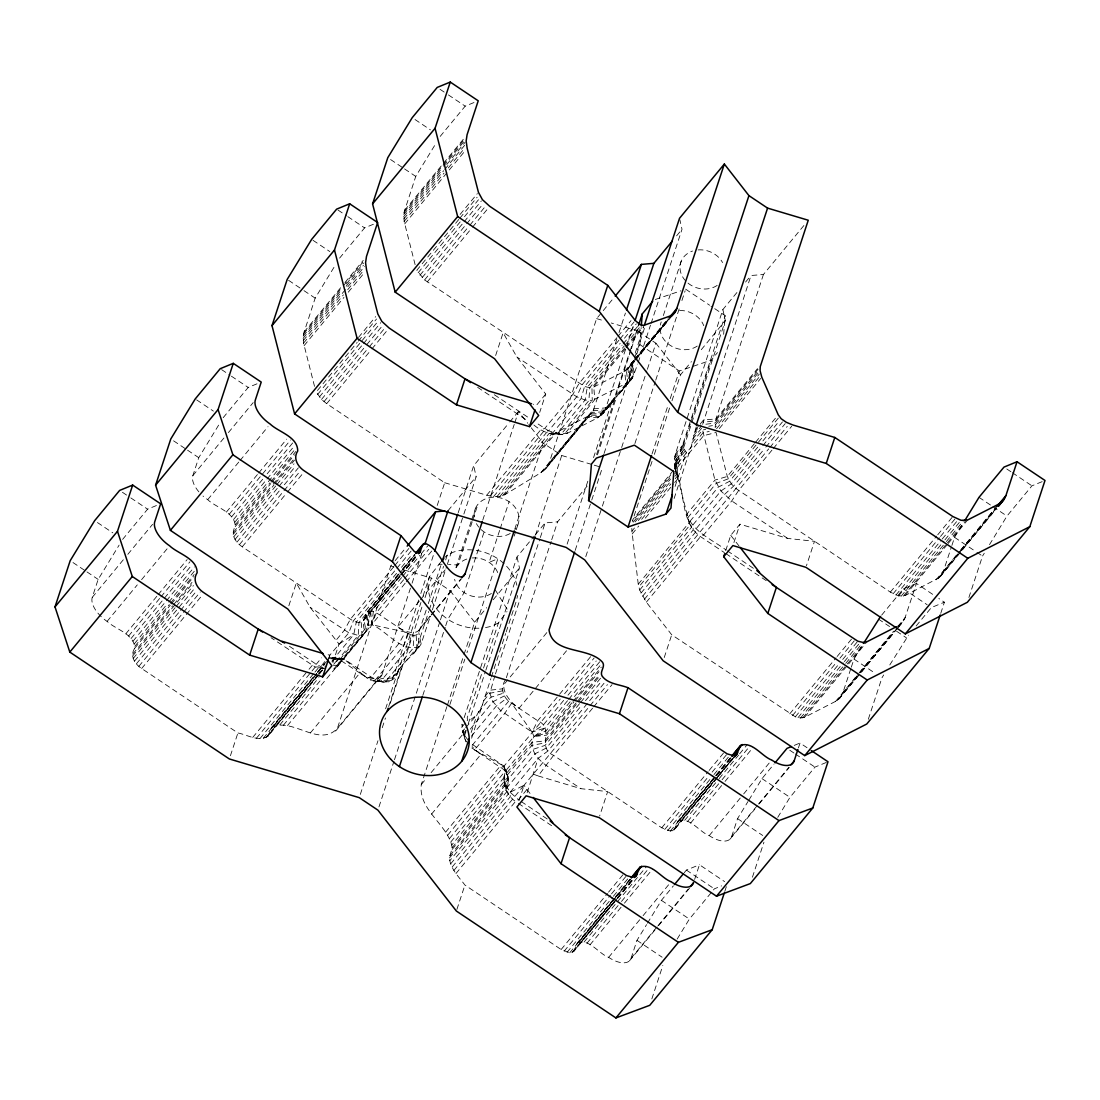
<?xml version="1.0" encoding="UTF-8"?>
<svg xmlns="http://www.w3.org/2000/svg" width="1100" height="1100" viewBox="0 0 1100 1100"><rect width="100%" height="100%" fill="white"/><g stroke="black" fill="none" stroke-linecap="round" stroke-linejoin="round"><path stroke-width="0.75" stroke-dasharray="5 3.75" d="M399.891 576.18L362.89 621.321L364.76 633.449L361.969 634.989L333.85 669.006L336.641 667.466L364.76 633.449L368.115 625.35L368.39 611.545L398.777 574.777M314.531 386.361L303.559 343.118L303.49 334.029L315.164 298.141L335.239 265.265M415.112 264.632L404.14 221.389L404.071 212.3L415.745 176.413L435.834 143.536M426.181 610.129L418.797 632.61L416.158 635.071L413.902 635.319L413.132 648.23L385.027 682.248L370.191 679.869L341.11 660.688C337.549 658.529 332.571 655.916 328.611 658.584M636.666 354.337L639.87 344.589L641.19 327.566M723.649 334.331L725.106 315.604L711.013 306.171M318.216 675.386L267.905 736.271C258.582 742.225 247.266 734.69 237.903 732.985L141.666 668.511C135.011 664.359 129.553 655.889 134.667 648.312C134.626 633.889 115.527 629.489 107.113 621.39A22.77 11.55 39.6 0 1 102.41 617.76M400.07 576.317L362.89 621.321C358.93 623.989 353.953 621.39 350.391 619.217L242.261 546.783C235.606 542.63 230.147 534.16 235.249 526.584C235.208 512.16 216.123 507.76 207.708 499.661A22.77 11.55 39.6 0 1 203.005 496.031M464.571 734.938L462.014 724.199L462.646 731.321L466.235 742.032L464.365 736.986L465.589 731.857M717.324 777.755L674.245 829.895L670.326 831.064L661.746 827.791L553.616 755.356C535.824 747.505 555.486 728.585 537.694 720.72L511.596 703.244C503.044 698.376 499.592 687.803 505.808 679.319M373.106 680.982C382.374 682.454 393.332 684.09 397.623 672.98L397.746 671.894C403.645 661.045 414.783 654.473 421.149 643.954L430.224 616.344M446.902 706.626L421.272 784.548C418.33 809.545 445.638 823.02 451.715 845.061C453.214 850.492 448.305 855.25 449.804 860.681C451.825 870.334 459.319 877.401 464.915 885.06L561.151 949.52L569.731 952.793L573.65 951.624L616.743 899.484M803.88 225.528L763.441 274.478L750.984 275.522L702.529 424.71L715.124 422.978L757.9 371.209M336.641 667.466L339.996 659.381L368.115 625.35L370.645 611.298L399.712 576.125M696.217 426.882L691.309 446.215L673.654 499.909M332.104 660.811L353.732 634.645L356.29 622.036L397.224 572.509M333.465 665.431L338.099 665.156L366.217 631.125L363.853 619.781L366.726 612.466C370.686 609.799 375.664 612.398 379.225 614.57L405.322 632.046L411.221 634.865L408.664 647.474L380.545 681.491L371.181 677.077L343.599 658.735L332.53 657.415L330.385 660.027M675.084 486.434L686.317 452.265L683.293 447.989L683.664 444.001L711.232 360.154L717.503 352.564M440.894 561.935L429.413 576.73L428.051 582.505A45.526 38.486 18.2 0 0 479.889 628.183M516.945 598.428L517.619 595.526M471.625 738.21L490.834 678.645M328.886 658.158L329.821 655.16L348.837 632.775L353.361 620.923L395.849 569.511M527.134 792.729L538.23 758.244L548.322 750.681L605.413 681.601M101.324 616.77A22.77 11.55 39.6 0 1 92.262 597.341L98.161 579.411L119.116 545.119M198.894 491.865A22.77 11.55 39.6 0 1 192.857 475.612L198.756 457.683L219.697 423.39M230.423 755.727L237.903 732.985M288.846 605.756L296.326 583L310.062 607.241L339.02 644.023L332.901 662.626M267.905 736.271L271.934 727.183L313.363 677.05M328.804 658.254L329.821 655.16L324.72 653.991M271.934 727.183C292.71 717.227 319.357 747.918 337.384 728.338L390.761 565.991L394.034 562.031M437.223 505.464L444.703 482.721L326.686 403.659L321.53 399.41L316.209 391.999L357.143 342.457M375.788 681.436L378.043 681.189L380.683 678.727L411.551 584.815M412.087 583.192L421.699 553.974M495.646 355.493L503.126 332.736L516.862 356.978L545.724 394.089L539.688 412.418M418.66 600.023L393.03 677.985L391.572 680.295L379.706 680.268M420.805 593.533L433.62 554.551M385.605 708.812L397.746 671.894M397.623 672.98L420.929 602.511M423.046 596.062L429.413 576.73M388.685 706.558L402.394 664.881M360.319 794.406L377.974 740.74M382.25 727.719L385.454 717.97M390.266 703.326L422.345 605.756M425.026 597.616L431.434 578.105L402.146 569.388M428.312 603.639L441.127 564.671M458.205 512.724L473.688 465.644L508.668 423.308M413.641 653.592L416.034 650.155L428.739 611.49M429.275 609.881L443.575 566.376M445.692 559.928L447.288 555.101L453.035 552.269A45.526 38.486 18.2 0 1 504.336 563.956M432.369 609.854L446.779 566.005M447.315 564.382L463.334 515.666M463.87 514.044L476.149 476.685L473.688 465.644M471.144 521.428L455.386 569.319A22.77 19.236 18.2 0 1 470.869 558.099M471.666 519.832L475.337 508.654M472.161 521.868L457.985 564.974L448.456 564.575M472.684 520.273L477.936 504.309M378.964 806.891L393.938 761.351M394.474 759.729L439.918 621.5M440.454 619.864L450.079 590.604L431.434 578.105M422.826 695.351L445.184 627.357M445.72 625.735L447.851 619.259L464.145 592.584L484.082 531.919M482.735 520.176L514.236 424.394M514.773 422.771L518.499 411.4L527.725 423.252M499.634 530.42L489.129 562.348L497.832 558.773L466.95 652.685M500.156 528.825L509.08 501.683M447.439 704.99L463.444 656.288M463.98 654.665L474.65 622.201L486.681 607.654M449.928 704.481L464.819 659.161M514.745 529.196L543.084 443.011L528.743 424.572M514.154 536.126L515.721 531.341M516.244 529.746L517.825 524.947M464.159 717.695L517.014 556.916L534.311 535.975M444.703 482.721L486.709 495.22L493.611 496.567L499.936 496.416L504.735 494.78L540.829 472.752L546.081 468.366L549.12 463.059L596.612 318.629L614.102 297.454M481.442 674.493L467.143 717.997L467.748 719.95L461.697 727.279L464.365 736.986M483.56 668.058L498.396 622.944L506.976 611.572M468.229 723.814L485.306 671.866M485.842 670.244L519.475 567.957L517.014 556.916M535.521 535.178L561.729 455.496L543.084 443.011M471.171 732.476L476.974 714.835L482.707 704.495M491.37 677.036L505.67 633.531M506.206 631.923L516.271 601.315M494.931 675.551L489.816 693.248L492.951 701.69L500.349 710.311L532.084 732.146L534.05 736.505C527.615 747.876 537.639 759.495 546.604 765.696L580.91 788.686L607.681 791.574L599.665 815.952M495.467 673.929L539.784 539.138M540.32 537.515L545.132 522.899L557.59 521.84L587.098 486.131M616.88 339.048L593.216 410.658L544.569 469.934M619.011 332.558L625.419 313.074M506.344 677.696L551.183 541.324M551.719 539.701L557.59 521.84M625.584 349.401L604.45 411.868L597.864 417.739L566.679 433.62C555.17 436.81 542.726 432.589 533.844 424.971M626.12 347.779L634.136 323.414M593.546 457.627L611.737 402.311L632.569 377.85L637.684 364.086M591.14 413.848L603.13 413.641L613.332 401.129L629.53 352.646M630.053 351.038L638.536 325.229M567.132 544.129L588.555 478.981M596.585 454.534L630.864 350.281M631.4 348.659L637.285 330.743L611.256 322.988M597.479 454.836L616.743 396.261L631.235 379.624L629.241 367.73L633.119 359.466M635.25 352.976L643.789 327.002M621.651 391.215L626.175 383.886L634.123 359.7M634.659 358.091L644.724 327.456M604.079 453.461L634.535 360.841M456.899 909.425L464.915 885.06M575.176 550.413L591.195 501.696M591.731 500.074L602.401 467.61M638.22 362.464L650.499 325.119M651.035 323.496L682 229.309L679.896 219.849M567.545 700.7L544.94 728.049L534.05 736.505L505.931 770.536C501.105 781.138 505.973 795.053 515.501 801.474L518.485 799.727L526.955 789.47L524.04 785.263L588.926 707.039M663.341 315.562L681.189 261.278M585.777 556.627L601.837 507.76M602.374 506.124L621.115 449.116M621.651 447.48L646.827 370.92M647.364 369.284L655.93 343.228L637.285 330.743M634.906 443.547L655.201 381.796M655.737 380.174L679.786 307.051M681.918 300.561L685.121 290.812M518.952 800.773L524.04 785.263L510.125 792.275L510.207 796.799L452.045 867.185M652.066 453.874L668.099 405.13M670.23 398.626L679.319 371.002L711.232 360.154M634.081 516.024L652.231 460.845M654.362 454.355L669.831 407.289M671.976 400.799L680.515 374.825L691.433 361.598M736.918 292.531L722.865 309.554L675.345 454.066L674.3 461.326L675.469 469.728C685.561 490.408 679.649 521.84 700.507 536.621L724.391 552.612M674.877 468.339L690.91 419.595M691.446 417.973L725.106 315.604M722.865 309.554L725.326 320.595L677.311 466.991L677.38 476.08L689.191 522.582L638.248 584.224L639.678 590.026L646.346 602.168L671.715 634.796L795.327 716.801L800.511 718.011L804.54 717.31L837.141 700.562L860.475 673.269M763.441 274.478L715.949 418.908L715.151 427.529L759.303 374.096M664.235 657.539L671.715 634.796M573.65 951.624L577.486 942.769L614.116 898.439M725.711 550.605L730.744 535.329L739.942 524.191L787.71 538.423L814.481 541.31L806.465 565.689M733.92 542.52L739.942 524.191M577.486 942.769C589.325 938.314 598.757 953.782 608.63 957.357A22.77 11.55 39.6 0 0 631.07 958.293L636.969 940.362L646.566 924.646M674.245 829.895L678.081 821.04L714.711 776.724M651.832 998.938L662.832 965.47M694.623 879.423L699.449 864.751L724.611 881.609M678.081 821.04C689.906 816.599 699.352 832.054 709.225 835.629A22.77 11.55 39.6 0 0 731.665 836.564L737.55 818.634L748.027 801.487M724.79 891.454L726.357 886.669M752.428 877.209L763.95 842.146M798.421 747.918L800.03 743.023L807.029 747.711M840.015 698.033L842.806 693.014L850.781 668.773M851.317 667.164L853.971 659.079L862.702 644.793M868.312 719.249L881.939 677.82L883.685 674.96M899.003 626.381L904.558 619.231L916.451 583.467L933.226 594.715M674.671 482.556L677.93 478.61L675.469 469.728L703.574 435.696L716.045 432.479L727.306 476.465L731.294 483.835L735.941 488.496L890.34 592.13L898.604 595.911L905.135 595.581L939.263 577.651L943.401 571.285L951.376 547.044M951.899 545.435L954.553 537.35L963.284 523.064M940.747 613.36L944.405 602.209L938.822 598.455M968.894 597.52L982.52 556.091L984.266 553.231M408.293 633.751L403.769 645.604L375.65 679.635L370.191 679.869M508.777 701.058L470.663 747.189L499.579 766.851C510.235 771.925 508.283 782.554 506.949 791.519L449.804 860.681M647.446 923.216L661.402 900.35L673.365 885.885M748.907 800.058L761.997 778.621L773.946 764.156M677.16 939.084L689.37 919.077L714.367 888.841L721.614 885.871M777.741 817.355L789.965 797.349L814.949 767.112L827.997 761.764M889.79 664.95L908.545 635.168M989.505 544.651L1006.968 516.065L1031.951 485.829L1045 480.48M324.761 661.623L320.719 666.806L315.26 667.04L271.026 637.697M339.597 258.115L364.595 227.879L377.644 222.53M440.192 136.4L465.19 106.15L475.324 101.984M122.609 539.399L147.593 509.163L157.74 504.996M223.19 417.67L248.188 387.434L258.335 383.268M304.012 332.062L340.629 287.746M344.946 282.535L363.248 260.37M404.594 210.334L442.296 164.711M443.382 163.405L464.915 137.335M303.49 334.029L342.265 287.1M343.351 285.794L362.739 262.336M404.071 212.3L464.406 139.301M303.188 336.132L341.962 289.204M346.266 283.993L363.509 263.134M403.769 214.404L442.558 167.475M443.63 166.169L465.176 140.099M303.091 338.346L341.866 291.418M346.184 286.206L363.413 265.347M403.686 216.631L442.461 169.703M446.765 164.478L465.08 142.326M303.215 340.684L364.623 266.379M403.81 218.955L443.658 170.72M444.744 169.428L465.204 144.65M92.262 597.341L123.502 559.543M127.82 554.331L152.584 524.342M192.857 475.612L224.097 437.814M228.401 432.603L253.179 402.614M303.559 343.118L343.406 294.882M347.724 289.671L363.88 270.119M404.14 221.389L444.001 173.154M448.305 167.942L464.461 148.39M304.109 345.634L343.956 297.413M348.274 292.188L364.43 272.635M404.69 223.905L465.011 150.906M107.113 621.39L137.28 584.884M141.584 579.673L167.434 548.391M207.708 499.661L238.934 461.862M240.02 460.556L268.029 426.663M358.449 337.466L375.691 316.607M460.116 214.445L477.359 193.586M358.229 341.151L376.53 319M458.81 219.436L416.804 270.27L424.586 279.936L584.567 386.499L589.751 387.709L593.78 387.007L626.381 370.274L634.659 361.034M459.896 218.13L477.125 197.271M317.556 394.487L377.877 321.489M418.151 272.759L460.158 221.925M464.475 216.7L478.473 199.76M319.357 396.99L362.436 344.85M363.522 343.544L380.751 322.685M419.939 275.261L463.031 223.121M464.104 221.815L481.346 200.956M125.757 633.875L156.998 596.076M158.07 594.77L187.151 559.57M226.339 512.146L257.579 474.348M258.665 473.041L286.674 439.147M321.53 399.41L365.695 345.964M366.768 344.657L381.851 326.411M422.111 277.681L482.446 204.683M128.576 636.061L159.816 598.249M160.889 596.942L189.97 561.756M229.157 514.332L290.565 440.027M324.005 401.651L368.17 348.205M369.243 346.913L385.399 327.36M424.586 279.936L468.751 226.49M469.837 225.184L485.994 205.631M131.037 638.55L163.364 599.445M164.436 598.139L191.373 565.551M231.633 516.821L262.873 479.022M267.176 473.811L293.026 442.53M326.686 403.659L370.851 350.212M371.924 348.906L388.08 329.354M427.268 281.93L471.433 228.484M472.519 227.178L487.589 208.931M133.004 641.204L165.316 602.099M166.389 600.793L194.397 566.913M233.585 519.475L265.897 480.37M266.984 479.078L293.906 446.476M134.31 643.83L167.695 603.419M168.767 602.126L195.704 569.539M234.891 522.115L295.212 449.103M134.874 646.25L169.345 604.546M170.417 603.24L194.123 574.558M235.455 524.535L269.926 482.817M271.012 481.511L295.79 451.522M134.667 648.312L170.211 605.289M171.284 603.982L193.903 576.606M235.249 526.584L270.793 483.56M271.879 482.254L294.498 454.877M132.756 654.087L172.618 605.852M173.69 604.546L192.005 582.381M233.351 532.359L272.126 485.43M273.212 484.124L294.759 458.054M132.55 656.136L192.871 583.138M233.145 534.408L274.079 484.866M275.151 483.56L294.539 460.103M133.127 658.556L175.134 607.709M176.206 606.416L193.449 585.558M233.709 536.827L275.715 485.994M276.801 484.688L294.03 463.829M134.434 661.183L194.755 588.184M235.015 539.454L278.107 487.314M279.18 486.007L295.336 466.455M136.386 663.836L179.465 611.696M180.551 610.39L196.708 590.837M236.968 542.107L280.06 489.967M284.364 484.756L298.375 467.803M138.847 666.339L200.255 592.034M239.442 544.61L299.764 471.611M141.666 668.511L201.988 595.513M242.261 546.783L286.426 493.336M287.499 492.03L303.655 472.478M395.134 560.711L406.065 547.47M509.754 421.987L518.499 411.4M252.739 737.399L307.945 670.587M309.031 669.268L312.276 665.349L316.25 664.249L321.544 657.841M393.69 566.816L350.391 619.217L344.369 630.217L335.899 640.461M394.776 565.51L408.856 548.474M256.424 738.237L310.901 672.32M311.988 671L315.26 667.04L323.111 668.36L318.794 673.585M396.935 568.191L411.098 551.059M448.03 510.703L476.149 476.685M260.012 738.54L313.871 673.379M314.944 672.072L318.175 668.154L325.614 668.663M401.527 567.298L412.294 554.263M545.724 394.089L536.511 405.226L533.225 404.25M676.596 235.854L682 229.309M317.721 671.784L324.252 663.864M398.337 574.214L366.726 612.466L368.115 625.35L371.717 624.717L405.322 632.046L399.3 643.046L371.181 677.077L367.207 678.178L343.599 658.735L335.211 657.869L331.952 661.815M402.71 568.934L414.7 554.414M270.861 728.832L316.731 673.337M317.817 672.018L326.549 661.444M398.516 574.365L365.764 614.006L368.115 625.35M402.889 569.071L414.893 554.538M263.271 738.306L316.511 673.874M317.597 672.554L320.856 668.607M399.176 573.842L358.971 622.49L358.201 635.401L334.414 664.18M400.263 572.523L415.47 554.111M273.873 725.931L324.857 664.221M403.109 569.539L415.044 555.087M265.952 737.523L317.721 674.891M400.043 575.273L361.226 622.243L361.969 634.989L358.201 635.401L348.837 632.775L310.062 607.241M401.115 573.966L416.212 555.692M276.567 725.148L317.46 675.648M318.546 674.355L321.778 670.45M400.785 574.819L416.928 555.28M268.964 734.621L318.106 675.152M319.192 673.832L325.751 665.899M400.978 574.86L417.368 555.033M319.303 674.066L323.689 668.759M401.17 574.998L417.574 555.143M279.812 724.914L318.918 677.586M401.569 577.569L373.326 611.751L371.717 624.717L287.086 726.055M402.655 576.249L420.035 555.225M421.121 553.905L427.639 546.026M283.401 725.216L321.722 678.851M333.754 664.276L338.14 658.982L343.599 658.735L330.729 659.931M403.618 579.741L376.255 612.865L371.717 624.717C386.678 630.369 401.596 653.661 419.691 646.277L417.821 634.15M404.717 578.421L428.794 549.271M405.158 583.192L371.717 624.717L370.645 611.298M406.23 581.886L432.163 550.495M486.709 495.22L540.87 429.674L544.706 428.491L572.825 394.474L578.985 383.556L616.894 337.673M617.98 336.366L630.987 320.636M490.174 496.072L543.661 431.351L548.598 430.815L560.78 434.61L588.885 400.592L589.751 387.709L624.223 346.005M618.888 340.312L581.776 385.22L576.716 396.797L548.598 430.815L536.319 422.868M619.974 338.993L634.164 321.819M493.611 496.567L546.452 432.63L552.86 432.768L580.979 398.75L584.567 386.499L620.152 343.447M624.47 338.222L636.322 323.868M496.911 496.678L549.148 433.469L556.971 434.046L585.09 400.029L587.263 387.337L622.091 345.194M623.178 343.887L638.413 325.449M499.936 496.416L551.636 433.84L564.135 434.445L592.254 400.428L627.894 382.58L626.381 370.274L633.957 361.103M625.309 344.699L639.306 327.745M502.576 495.77L553.85 433.73L589.806 415.209L601.562 415.223L613.332 401.129M624.676 347.999L591.951 387.599L592.254 400.428L585.09 400.029L576.716 396.797L516.862 356.978M625.776 346.679L642.139 326.879M504.735 494.78L555.665 433.139L566.679 433.62L594.798 399.603L593.78 387.007L625.212 348.975M626.299 347.669L643.638 326.673M310.337 732.985L359.755 673.173A22.77 11.55 39.6 0 0 382.195 674.107L337.384 728.338M419.348 601.054L397.87 627.055A22.77 11.55 39.6 0 0 420.31 627.99L430.141 616.082M420.434 599.748L445.143 569.855M540.829 472.752L586.561 417.395L597.864 417.739L614.24 399.286M633.38 360.731L624.676 371.277L625.969 383.721L597.864 417.739M634.48 359.411L668.236 318.56M549.12 463.059L593.945 408.829L606.375 407.853L614.68 397.801M634.232 360.058L632.046 362.711L634.48 373.835L626.175 383.886M635.332 358.737L668.126 319.055M542.809 471.405L588.28 416.391L599.789 416.611M638.289 355.864L668.594 319.179M548.364 464.915L593.216 410.658L605.55 409.915L613.993 399.685M633.504 361.886L631.317 364.54L633.669 375.884L625.212 386.114M637.89 356.592L668.511 319.536M634.37 361.268L627.908 369.091L629.681 381.205M635.456 359.961L668.827 319.564M546.081 468.366L592.268 412.335L604.45 411.868M635.676 359.947L670.01 318.409M431.241 614.763L460.749 579.04M335.61 731.101L380.586 676.679M418.688 630.548L430.471 616.303M431.544 615.01L461.519 578.724M619.107 393.993L632.569 377.85L630.382 366.217M401.046 667.013L388.781 681.835L378.043 681.189M404.649 662.64L416.9 647.817L416.158 635.071M398.159 671.784L393.03 677.985L380.683 678.727M416.034 650.155L421.149 643.954L418.797 632.61M535.398 534.669L545.132 522.899M745.58 282.067L750.984 275.522M493.24 599.706L519.475 567.957M701.277 349.69L725.326 320.595M683.664 444.001L675.345 454.066L677.834 465.025L674.561 468.999M695.159 430.1L699.311 425.067M700.342 423.816L703.464 420.049L715.949 418.908L757.487 368.638M683.21 446.05L674.768 456.28L677.311 466.991L675.125 469.645M694.43 432.479L700.769 424.806M683.293 447.989L674.41 458.728L677.009 469.095L674.877 471.68M693.646 435.449L701.539 425.906M683.884 449.721L674.3 461.326L676.926 471.322L674.781 473.908M692.835 438.9L702.419 427.295M685.025 451.248L674.451 464.049L677.05 473.646L674.891 476.259M691.982 442.819L702.57 430.018L705.705 429.399M485.018 696.369L490.132 690.168L502.686 688.82M673.461 470.319L633.023 519.269L632.473 521.263L670.752 474.939M483.766 700.576L489.816 693.248L502.48 690.869M758.079 369.256L715.426 420.874L702.886 422.263M633.16 522.156L670.601 476.864M635.085 521.936L670.491 479.105M757.941 373.271L715.027 425.191L708.73 426.25M464.695 728.846L462.646 731.321L464.929 739.406M465.712 727.622L476.974 714.835M478.514 712.126L490.765 697.304L503.044 693.289M638.275 520.561L670.587 481.47M421.272 784.548L426.745 777.934M431.118 772.64L466.098 730.317A22.77 11.55 39.6 0 0 466.235 736.367M546.837 632.596L504.212 684.186A22.77 11.55 39.6 0 0 519.049 708.235L567.394 649.729M638.248 584.224L631.923 531.094L635.168 527.161M641.658 519.31L670.89 483.945M675.221 478.706L677.38 476.08L674.836 466.881L702.955 432.864L709.225 431.406M716.581 428.656L758.794 377.575M470.25 729.176L492.951 701.69L504.35 695.915M632.197 533.954L638.729 526.048M645.26 518.141L673.571 483.876M719.317 428.533L760.691 378.455M471.35 736.23L496.224 706.131L506.303 698.569M431.516 814.165L480.934 754.352A22.77 11.55 39.6 0 1 472.134 746.57M754.394 443.671L727.306 476.465L714.945 480.081L686.826 514.112L690.044 524.961L638.77 587.001M755.48 442.351L777.164 416.13M778.332 418.124L728.159 478.844L716.128 483.409L688.009 517.426C695.475 533.17 712.855 540.127 726.014 549.945M639.678 590.026L691.391 527.45L690.071 521.221L718.176 487.204L729.506 481.332L758.588 446.132M762.891 440.921L779.048 421.369M640.942 593.175L693.179 529.952L692.808 525.044L720.912 491.026L731.294 483.835L761.764 446.957M762.85 445.638L782.444 421.933M445.569 832.219L499.579 766.851L503.979 766.178L560.216 699.05M590.631 656.659L537.694 720.72L532.084 732.146L511.596 703.244L504.584 713.584L476.479 747.601L473.481 749.361L503.979 766.178L508.131 776.806L451.715 845.061M642.524 596.31L695.351 532.373L696.121 528.743L724.226 494.711L733.466 486.255L764.734 448.415M765.82 447.109L785.221 423.61M447.672 835.258L503.979 766.178L472.23 744.329M564.602 693.756L594.151 657.993M644.339 599.349L768.694 448.869M769.78 447.549L787.242 426.415M449.474 838.558L504.873 771.526L503.979 766.178L506.825 774.18L450.849 841.912M563.626 700.425L542.987 725.395L532.084 732.146L544.94 728.049M567.971 695.173L596.214 660.99M646.346 602.168L700.507 536.621L703.629 534.957L731.747 500.926L738.622 490.504L772.2 449.859M773.286 448.553L791.697 426.264M568.618 699.394L599.83 661.623M570.116 701.8L546.246 730.675L534.05 736.505L546.604 735.157L573.898 702.116M574.447 696.548L600.49 665.046M452.018 847.825L508.695 779.226L505.931 770.536L508.489 781.275L451.715 849.984M571.89 702.763L546.81 733.109L534.05 736.505M572.976 701.442L601.315 667.136M574.998 700.796L599.019 671.729M449.817 855.759L506.591 787.05L504.034 776.311L532.152 742.28L544.706 740.933L576.373 702.611M577.459 701.291L599.294 674.864M449.501 857.931L506.385 789.099L503.717 779.391L531.836 745.374L544.5 742.981L577.308 703.271M578.394 701.951L599.184 676.803M579.562 703.643L545.064 745.401L532.785 749.416L504.666 783.434L510.125 792.275L518.485 799.727M580.649 702.336L601.136 677.545M450.67 863.844L508.255 794.145L506.853 787.834L534.971 753.803L546.37 748.027L581.144 705.952M585.489 700.686L601.783 680.969M510.125 792.275L538.23 758.244M453.86 870.485L524.04 785.263M590.013 705.719L607.434 684.626M455.964 873.524L515.501 801.474M592.584 708.194L553.616 755.356L538.134 775.94L533.252 774.125M593.67 706.888L612.067 684.612M561.151 949.52L607.475 893.475M608.548 892.169L623.631 873.909M661.746 827.791L708.07 771.746M709.143 770.44L724.226 752.194M564.121 951.225L610.445 895.166M611.518 893.874L626.601 875.614M664.716 829.496L707.809 777.356M712.112 772.145L727.196 753.885M567.05 952.339L612.301 897.586M613.374 896.28L629.53 876.727M667.645 830.61L712.883 775.857M713.969 774.565L730.125 754.999M615.189 897.146L630.273 878.886M715.784 775.418L730.867 757.157M576.524 944.309L615.299 897.38M616.371 896.074L630.382 879.12M677.105 822.58L714.808 776.957M715.894 775.651L730.964 757.405M569.731 952.793L614.969 898.04M616.055 896.734L632.211 877.181M670.326 831.064L712.332 780.23M716.636 775.005L732.793 755.452M579.164 941.848L630.864 879.271M679.745 820.119L715.289 777.095M716.375 775.789L731.459 757.543M571.986 952.545L616.151 899.099M617.224 897.793L634.466 876.934M672.567 830.816L716.732 777.37M717.819 776.064L735.048 755.205M581.405 941.6L615.876 899.883M616.962 898.576L633.119 879.024M682 819.871L733.7 757.295M574.626 950.084L616.632 899.25M617.705 897.944L634.947 877.085M675.207 828.355L733.384 757.969M617.815 898.178L636.13 876.013M718.41 776.449L734.566 756.896M584.086 942.054L646.566 866.442M684.681 820.325L718.066 779.914M719.152 778.607L738.54 755.136M739.612 753.844L747.148 744.714M587.015 943.168L620.4 902.756M621.486 901.45L649.495 867.556M687.596 821.439L720.995 781.027M722.067 779.721L750.076 745.827M589.985 944.872L623.384 904.461M624.456 903.155L652.465 869.261M690.58 823.144L723.965 782.732M725.051 781.426L753.046 747.532M789.745 713.859L836.069 657.8M837.141 656.507L852.225 638.248M890.34 592.13L936.65 536.071M937.736 534.779L952.806 516.519M792.536 715.523L835.629 663.382M839.933 658.171L855.016 639.925M893.117 593.794L939.441 537.749M940.514 536.442L955.598 518.196M795.327 716.801L838.42 664.661M842.724 659.45L857.808 641.204M895.923 595.072L941.16 540.334M942.232 539.027L958.389 519.475M881.664 615.12L903.402 588.816L916.451 583.467M798.023 717.64L843.26 662.901M844.346 661.595L860.503 642.043M898.604 595.911L943.855 541.173M944.928 539.866L961.084 520.314M800.511 718.011L844.676 664.565M845.763 663.273L862.991 642.414M901.106 596.283L945.271 542.836M946.344 541.544L963.586 520.685M802.711 717.901L865.191 642.29M903.306 596.173L946.399 544.033M947.471 542.726L965.786 520.575M804.54 717.31L847.633 665.17M848.705 663.864L867.02 641.712M905.135 595.581L947.141 544.748M948.227 543.441L967.615 519.984M608.63 957.357L642.029 916.946M643.101 915.64L671.11 881.746M709.225 835.629L742.61 795.218M743.683 793.911L771.691 760.018M684.227 872.726L686.4 870.1L699.449 864.751M835.436 701.58L858.055 674.204M859.141 672.898L893.599 631.18M936.031 579.851L959.723 551.169M960.795 549.862L996.352 506.853M842.806 693.014L858.976 673.461M860.049 672.155L893.447 631.744M897.751 626.533L905.286 617.402M943.401 571.285L959.558 551.732M960.63 550.426L995.101 508.709M837.141 700.562L859.32 673.984M860.393 672.678L897.023 628.348M897.476 627.564L904.558 619.231M937.736 578.848L995.899 508.447M838.668 699.38L860.214 673.31M861.3 672.004L894.685 631.606M939.263 577.651L996.352 508.571M861.548 671.962L897.16 628.732M898.178 627.632L903.622 620.909M940.596 576.304L996.669 508.296M631.07 958.293L656.92 926.997M658.006 925.705L688.16 889.199M731.665 836.564L757.515 805.282M758.588 803.976L788.755 767.47M629.447 960.85L657.456 926.956M658.543 925.664L690.855 886.545M730.043 839.121L754.82 809.146M759.124 803.935L789.291 767.429M916.149 625.969L931.37 607.558L944.405 602.209M444.868 557.439L447.288 555.101M901.148 623.783L897.916 625.969M474.911 716.499L469.783 720.156L467.748 719.95M612.714 402.036L611.737 402.311M339.02 644.023L353.732 634.645M498.396 622.944L492.635 625.776A45.526 38.486 18.2 0 1 481.525 628.072M794.241 745.401L800.03 743.023M655.339 299.489L680.873 290.812M438.914 564.176L442.09 564.314M330.248 658.694L339.996 659.381L332.53 657.415M411.221 634.865L413.902 635.319M330.289 657.663L339.996 659.381M596.612 318.629L601.494 320.072M561.729 455.496L592.639 464.695M594.261 465.19L600.779 467.129M390.761 565.991L394.02 566.967M538.134 775.94L580.91 788.686M323.166 667.741L316.25 664.249L287.43 644.944M440.014 89.292L447.013 93.968M448.401 94.916L465.19 106.15M1006.789 468.971L1010.982 471.776M1012.385 472.711L1031.951 485.829M685.658 289.176L709.61 305.222M415.03 119.529L430.402 129.841M979 497.337L991.581 505.766M992.984 506.701L1006.968 516.065M390.582 159.541L403.164 167.984M404.566 168.919L415.745 176.413M954.553 537.35L975.535 551.402M976.924 552.337L982.52 556.091M639.87 344.589L679.319 371.002M338.03 210.086L346.418 215.696M347.82 216.645L364.595 227.879M903.402 588.816L927.176 604.752M787.71 538.423L731.747 500.926L720.912 491.026L714.945 480.081L702.57 430.018M313.032 240.322L329.821 251.57M878.405 619.066L889.598 626.56M896.582 631.249L906.372 637.794M494.34 394.749L529.32 418.179M727.416 550.88L753.995 568.7M477.661 387.337L528.234 421.204M725.794 553.561L766.535 580.855M288.599 280.335L302.582 289.712M303.971 290.647L315.164 298.141M853.971 659.079L874.94 673.131M221.623 369.627L230.01 375.251M231.399 376.186L248.188 387.434M789.786 750.241L793.98 753.06M795.383 753.995L814.949 767.112M196.625 399.877L213.4 411.111M761.997 778.621L789.965 797.349M173.58 440.825L186.161 449.254M187.564 450.189L198.756 457.683M737.55 818.634L762.726 835.491M122.43 492.291L129.415 496.98M130.817 497.915L147.593 509.163M686.4 870.1L714.367 888.841M521.235 801.556L547.305 819.032M518.348 803.385L553.919 827.214M97.433 522.541L112.819 532.84M661.402 900.35L689.37 919.077M72.999 562.554L85.58 570.982M86.983 571.918L98.161 579.411M636.969 940.362L662.131 957.22M655.93 343.228L680.515 374.825M730.744 535.329L738.98 545.93M450.079 590.604L474.65 622.201M526.955 789.47L531.094 794.791M464.832 735.721L468.105 740.149M495.275 589.957L507.897 610.39M505.931 770.536L506.825 774.18M631.812 528.385L631.923 531.094M697.263 346.074A22.77 19.236 18.2 0 1 669.996 345.221A22.77 19.236 18.2 0 1 661.237 321.942M679.58 310.489A22.77 19.236 18.2 0 1 703.752 325.696M717.2 285.409A22.77 19.236 18.2 0 1 687.61 282.796M685.534 280.803A22.77 19.236 18.2 0 1 692.533 251.048M698.087 249.906A22.77 19.236 18.2 0 1 722.576 262.584M506.632 566.28A45.526 38.486 18.2 0 1 516.876 585.296M474.265 516.959A22.77 19.236 18.2 0 1 501.944 498.314A22.77 19.236 18.2 0 1 515.226 529.293M510.221 533.486A22.77 19.236 18.2 0 1 479.683 528.179M478.761 527.106A22.77 19.236 18.2 0 1 476.438 523.655M491.411 593.45A22.77 19.236 18.2 0 1 454.616 579.329M472.285 557.947A22.77 19.236 18.2 0 1 498.658 575.602"/><path stroke-width="1.5" d="M588.582 500.582L591.415 464.131L596.406 458.081L634.37 445.17L673.805 471.598L670.986 508.049L665.981 514.085L628.031 526.996L588.582 500.582L603.543 455.084M641.327 325.861L642.249 313.94L652.699 301.304M724.268 893.049L712.209 929.706L649.743 1005.317L615.918 1017.926L456.376 911.048L377.905 810.136L359.26 797.651L229.364 758.973L69.809 652.094L55 606.898L70.194 560.684L94.641 520.671L119.625 490.421L132.674 485.072L160.641 503.814L154.743 521.744A22.77 11.55 39.6 0 0 169.593 545.779C178.008 553.877 197.106 558.277 197.134 572.701C192.032 580.277 197.491 588.748 204.146 592.9L262.488 631.977M55 606.898L117.48 531.3L132.674 485.072M117.48 531.3L132.289 576.496L249.673 655.119L322.685 676.857L331.884 665.72L287.774 609.001L170.404 530.365L155.595 485.169L170.789 438.955L195.222 398.942L220.22 368.692L233.269 363.344L261.222 382.085L255.337 400.015A22.77 11.55 39.6 0 0 270.174 424.05C278.589 432.149 297.688 436.549 297.729 450.973C292.627 458.549 298.086 467.019 304.741 471.171L400.978 535.645L414.453 551.65L418.371 553.08L419.76 552.489L422.538 545.298L424.806 543.276C440.921 548.873 443.754 573.554 461.34 577.115L463.664 576.125L465.121 573.76L482.212 521.799M155.595 485.169L218.061 409.571L233.269 363.344M940.225 614.955L929.211 648.423L866.731 724.034L804.732 755.617L663.176 660.798L584.705 559.886L566.06 547.388L436.164 508.723L294.594 413.889L272.002 325.627L287.196 279.4L311.644 239.387L336.627 209.151L349.676 203.789L377.644 222.53L366.479 256.451L365.571 262.749L366.575 270.036L377.836 314.009L381.837 321.379L389.152 328.048L470.635 382.621M272.002 325.627L334.482 250.016L349.676 203.789M334.482 250.016L357.074 338.278L456.473 404.855L529.485 426.607L538.684 415.47L494.574 358.737L395.189 292.16L372.584 203.899L387.791 157.671L412.225 117.659L437.223 87.422L450.257 82.074L478.225 100.801L467.074 134.736L466.152 141.02L467.17 148.308L478.431 192.28L482.419 199.65L489.748 206.319L607.777 285.381L635.264 320.499L639.499 324.129L643.225 325.559L670.409 315.92L674.3 313.211L676.17 310.269L724.35 164.037L748.935 195.635L767.58 208.12L808.253 220.234L760.265 366.616L760.086 370.686L761.777 377.135L778.25 414.81L781.206 418.756L786.308 422.304L792.784 424.957L834.79 437.456L952.806 516.519L961.084 520.314L967.615 519.984L998.497 504.24L1003.076 500.692L1005.881 495.674L1017.032 461.739L1045 480.48L1029.806 526.694L967.326 602.305L905.314 633.889L805.929 567.311L732.916 545.572L723.704 556.71L767.814 613.429L867.213 680.02L929.211 648.423M249.673 655.119L258.211 629.118L284.694 643.101M372.584 203.899L435.064 128.287L450.257 82.074M322.685 676.857L328.295 659.808M811.223 750.516L827.997 761.764L812.804 807.977L778.979 820.6L619.438 713.721L489.541 675.043L470.896 662.558L392.425 561.646L400.978 535.645M456.473 404.855L465.011 378.868L488.744 391.009L531.575 403.755M424.902 544.225L435.572 511.761L444.922 510.978M434.679 551.306L448.03 510.703M387.104 711.37L388.163 708.166M442.2 561.426L457.669 514.346M399.41 766.59L422.29 696.974M529.485 426.607L535.013 409.805M470.896 662.558L514.209 530.819M1029.806 526.694L967.794 558.291L826.237 463.457L696.341 424.779L677.696 412.294L599.225 311.382L607.777 285.381M489.541 675.043L534.985 536.814M461.684 761.324L469.067 738.884M626.491 309.829L641.424 264.385L653.881 263.34L672.265 241.093M635.195 320.169L653.881 263.34M638.536 325.229L642.249 313.94M644.325 325.38L679.539 218.268L724.35 164.037M574.64 552.035L549.024 629.956C552.777 654.926 588.775 646.264 602.649 662.42C605.646 666.93 599.211 671.729 602.209 676.239C608.245 684.173 619.438 684.351 627.99 687.72L727.196 753.885L732.793 755.452L736.711 754.284L740.561 745.429C752.386 740.987 761.832 756.442 771.691 760.018A22.77 11.55 39.6 0 0 794.145 760.952L797.885 749.54M628.031 526.996L651.53 455.51M677.696 412.294L748.935 195.635M665.981 514.085L672.402 494.574M696.341 424.779L767.58 208.12M712.209 929.706L678.398 942.329L561.014 863.692L569.566 837.691L550.055 820.861M619.438 713.721L627.99 687.72M723.704 556.71L724.707 553.658M565.304 834.831L626.601 875.614L632.211 877.181L636.13 876.013L639.966 867.157C651.805 862.716 661.237 878.171 671.11 881.746A22.77 11.55 39.6 0 0 693.55 882.681L690.319 886.6M767.814 613.429L776.366 587.441L756.8 570.57M826.237 463.457L834.79 437.456M863.569 643.362L880.577 616.44M965.03 520.204L979 497.337L1003.984 467.101L1017.032 461.739M69.809 652.094L132.289 576.496M170.404 530.365L232.884 454.768L218.061 409.571M294.594 413.889L357.074 338.278M395.189 292.16L457.669 216.549L435.064 128.287M407.151 546.15L435.572 511.761M615.189 296.134L641.424 264.385M415.786 553.107L423.418 543.868M415.993 553.217L422.538 545.298M418.303 551.155L420.461 548.529M418.454 553.712L420.64 551.072M669.212 317.735L676.871 308.468M669.68 317.873L671.839 315.26M670.697 316.882L676.17 310.269M672.1 315.728L675.304 311.85M461.849 577.72L465.121 573.76M631.345 877.594L639.966 867.157M731.94 755.865L740.561 745.429M631.455 877.827L639.004 868.697M732.05 756.099L739.585 746.969M633.023 876.659L636.254 872.754M638.399 870.141L641.63 866.236M732.531 756.236L742.225 744.508M634.947 877.085L637.092 874.473M734.456 756.662L737.688 752.744M734.566 756.896L736.711 754.284M674.451 884.565L683.141 874.046M775.032 762.836L786.995 748.371L791.34 746.598M996.352 506.853L998.497 504.24M998.332 504.804L1005.881 495.674M998.058 505.835L1005.152 497.502M998.511 505.959L1001.742 502.054M998.773 505.904L1004.218 499.18M790.914 764.871L794.145 760.952M804.732 755.617L867.213 680.02M905.314 633.889L967.794 558.291M615.918 1017.926L678.398 942.329M561.014 863.692L516.904 806.974L526.116 795.836L599.129 817.575L716.513 896.211L778.979 820.6M812.804 807.977L750.324 883.589L716.513 896.211M441.884 560.808L443.864 558.566M896.445 626.711L867.02 641.712L862.991 642.414L857.808 641.204L772.159 584.609M281.944 641.259L323.07 653.51M457.669 216.549L599.225 311.382M232.884 454.768L392.425 561.646M740.011 547.264L759.591 572.44M533.156 797.445L552.791 822.704M390.61 759.096A45.526 38.486 18.2 0 0 466.881 752.648A45.526 38.486 18.2 0 0 415.704 697.304A45.526 38.486 18.2 0 0 390.61 759.096"/></g></svg>
